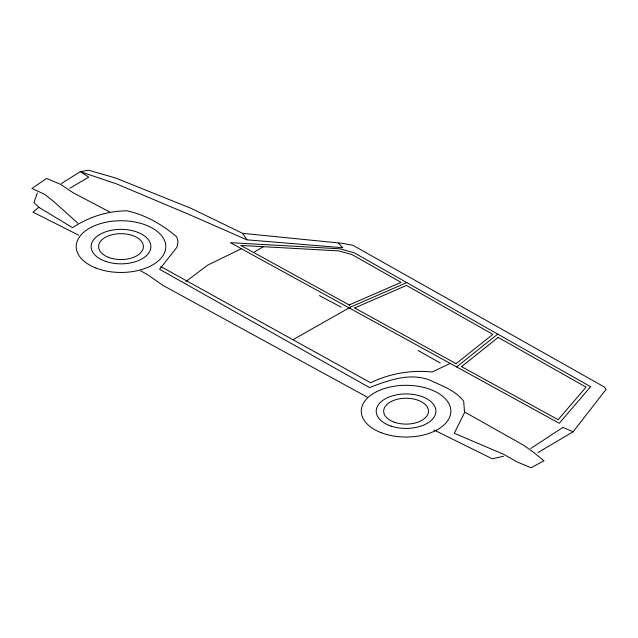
<?xml version="1.0" encoding="UTF-8"?>
<svg xmlns="http://www.w3.org/2000/svg" width="638" height="638" viewBox="0 0 638 638"><rect width="100%" height="100%" fill="white"/><g stroke="black" fill="none" stroke-linecap="round" stroke-linejoin="round"><path stroke-width="0.96" d="M37.339 192.907L33.981 202.541L38.83 207.31L72.541 227.662C88.762 216.984 107.495 210.963 126.874 210.811C145.312 214.727 162.546 224.712 176.75 236.889L178.042 241.682L176.965 247.177L159.596 269.268L369.506 387.553C388.518 380.4 409.133 372.472 429.382 379.929C441.392 385.679 455.484 390.201 463.706 401.31L464.536 412.626L454.272 433.29L503.446 454.216L517.282 462.016L531.071 467.75L543.999 460.795L533.121 451.951L523.463 445.157L464.52 411.941M537.89 452.605L573.115 431.774L606.1 389.332L604.266 386.947L352.854 245.263L342.112 243.285L242.647 233.341L191.009 208.307L115.486 177.954L88.578 170.25L80.284 171.678L61.511 183.473M38.83 207.31L32.993 212.159L78.641 235.175M456.098 363.668L492.831 334.344M456.617 366.93L497.736 334.105M461.553 366.667L498.222 337.398M186.001 281.43L207.653 265.153L241.188 248.788M530.672 448.538L562.915 427.38L573.115 431.774M69.933 188.218L88.722 177.109L80.284 171.678L116.204 183.784L187.556 213.818L246.946 239.832L342.805 247.735L338.547 243.309M254.474 251.866L263.143 246.858M293.025 339.703L350.581 307.045M450.221 363.413L432.181 372.018C411.231 369.761 389.579 373.565 370.598 382.744L160.728 266.509M349.185 304.956L401.087 282.379L352.024 254.594L338.826 250.894L240.781 245.439L349.52 305.147M348.898 307.779L406.797 282.594M354.664 307.971L406.478 285.433M503.494 456.282L492.249 458.762L433.992 429.996M109.656 211.968L72.995 192.66L60.937 184.51L46.55 178.433L31.9 188.489L44.5 194.231L53.568 201.377L77.796 223.164M319.439 295.601L341.075 307.117M367.336 397.179L162.905 285.369L147.825 274.834L140.607 270.767M354.856 308.074L456.01 363.62M461.378 366.563L558.162 419.708L586.043 387.138L497.903 337.215M418.065 350.501L440.316 363.038M406.358 285.361L492.632 334.232M242.647 233.341L246.946 239.832M590.589 386.7L559.263 423.289L230.366 242.687L339.855 248.788L354.202 252.808L590.589 386.7M95.899 268.016A44.796 25.863 0 0 0 165.689 248.445A44.796 25.863 0 0 0 101.434 223.34A44.796 25.863 0 0 0 95.899 268.016M106.075 261.532A29.858 17.242 0 0 0 150.871 246.595A29.858 17.242 0 0 0 106.075 231.666A29.858 17.242 0 0 0 106.075 261.532M108.452 257.305A22.394 12.927 0 0 0 143.343 247.52A22.394 12.927 0 0 0 111.219 234.967A22.394 12.927 0 0 0 108.452 257.305M394.866 422.372A22.394 12.927 0 0 0 428.465 411.175A22.394 12.927 0 0 0 394.866 399.978A22.394 12.927 0 0 0 394.866 422.372M391.134 426.104A29.858 17.242 0 0 0 435.929 411.175A29.858 17.242 0 0 0 391.134 396.246A29.858 17.242 0 0 0 391.134 426.104M380.958 432.596A44.796 25.863 0 0 0 450.747 413.025A44.796 25.863 0 0 0 386.492 387.912A44.796 25.863 0 0 0 380.958 432.596"/></g></svg>
